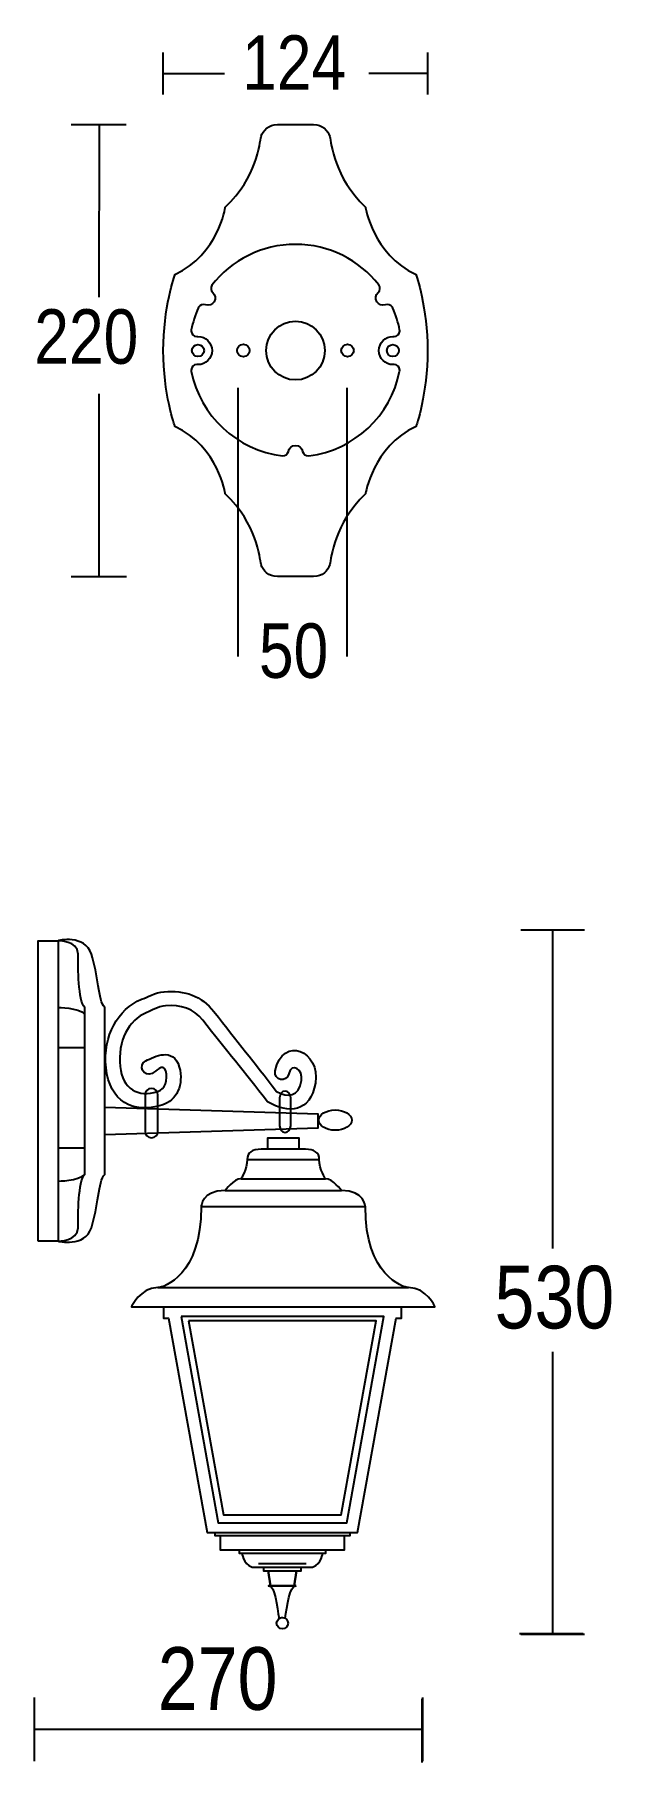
# Model space of a CAD drawing. Extents: x 3 to 75, y 0 to 217.
import ezdxf

# ---------------------------------------------------------------- set-up
doc = ezdxf.new("R2010")
doc.units = 0
doc.layers.add('LIVELLO_1', color=160, linetype='Continuous')
doc.styles.add('STD', font='txt')

# ---------------------------------------------------------------- blocks, each defined once
blk = doc.blocks.new('AI9-BLK1')
at = {"layer": 'LIVELLO_1', "color": 7}
for p, q in [((-19.89, 100.65), (-19.89, 105.95)), ((13.38, 105.95), (13.38, 100.65)), ((-19.89, 103.3), (-12.2, 103.3)), ((13.38, 103.3), (5.96, 103.3)), ((-31.46, 96.88), (-24.56, 96.88)), ((-27.97, 96.88), (-27.98, 75.17)), ((-10.47, 29.95), (-10.47, 63.76)), ((3.27, 29.95), (3.27, 63.76)), ((-27.98, 63), (-27.98, 40.02)), ((-31.46, 40.02), (-24.5, 40.02)), ((25.11, -4.41), (33.11, -4.41)), ((29.11, -4.41), (29.11, -44.51)), ((-33.13, -19.22), (-29.77, -19.22)), ((-33.13, -31.82), (-29.77, -31.82)), ((-9.33, -33.32), (-0.25, -33.32)), ((-10.1, -35.73), (0.53, -35.73)), ((-12.12, -37.21), (2.55, -37.21)), ((-15.11, -39.23), (5.54, -39.23)), ((-20.56, -49.42), (10.99, -49.42)), ((29.11, -57.48), (29.11, -93.04)), ((-13.42, -80.21), (3.61, -80.21)), ((-12.73, -80.62), (2.93, -80.62)), ((-10.35, -82.39), (0.55, -82.39)), ((-9.98, -82.81), (0.18, -82.81)), ((-7.92, -84.11), (-1.89, -84.11)), ((-7.28, -84.58), (-2.52, -84.58)), ((-6.7, -85.05), (-3.11, -85.05)), ((24.93, -92.94), (32.94, -92.94)), ((25.11, -93.03), (33.11, -93.03)), ((-36.09, -108.97), (-36.09, -100.97)), ((12.69, -109.15), (12.69, -101.14)), ((12.78, -108.97), (12.78, -100.97)), ((-36.09, -104.97), (-13.66, -104.97)), ((-22.77, -104.97), (12.79, -104.97))]:
    blk.add_line(p, q, dxfattribs=at)
for points in [[(-35.64, -43.57), (-35.64, -5.78), (-33.13, -5.78), (-33.13, -43.57)], [(-17.65, -53.06), (-13, -79), (3.19, -79), (7.85, -53.06)], [(-16.71, -53.58), (-12.31, -78.01), (2.5, -78.01), (6.89, -53.58)], [(-6.7, -85.05), (-3.11, -85.05), (-3.42, -86.92), (-6.39, -86.92)]]:
    blk.add_lwpolyline(points, close=True, dxfattribs=at)
for points in [[(-27.25, -30.14), (-0.38, -29.3), (-0.38, -27.62), (-27.25, -26.78)], [(-6.73, -32.02), (-6.73, -30.59), (-4.81, -30.59), (-2.84, -30.59), (-2.84, -32.02)]]:
    blk.add_lwpolyline(points, dxfattribs=at)
for centre, radius in [((-3.25, 68.45), 3.7), ((-15.52, 68.45), 0.758), ((-9.81, 68.45), 0.786), ((3.3, 68.45), 0.786), ((9.01, 68.45), 0.759), ((-4.9, -91.64), 0.72)]:
    blk.add_circle(centre, radius, dxfattribs=at)
blk.add_ellipse((1.75, -28.35), major_axis=(-2.07, 0), ratio=0.618156, dxfattribs=at)
for points, knots in [([(13.38, 68.45), (13.38, 73.8), (11.92, 78), (11.92, 78), (6.43, 80.58), (5.57, 86.48), (5.57, 86.48), (1.6, 90.19), (1.26, 94.56), (1.06, 95.36), (0.87, 96.15), (0.14, 96.88), (-0.99, 96.88), (-0.99, 96.88), (-5.52, 96.88), (-5.52, 96.88), (-6.64, 96.88), (-7.37, 96.15), (-7.57, 95.36), (-7.77, 94.56), (-8.1, 90.19), (-12.08, 86.48), (-12.08, 86.48), (-12.93, 80.58), (-18.43, 78), (-18.43, 78), (-19.89, 73.8), (-19.89, 68.45), (-19.89, 63.1), (-18.43, 58.9), (-18.43, 58.9), (-12.93, 56.32), (-12.08, 50.43), (-12.08, 50.43), (-8.1, 46.71), (-7.77, 42.34), (-7.57, 41.55), (-7.37, 40.75), (-6.64, 40.02), (-5.52, 40.02), (-5.52, 40.02), (-0.99, 40.02), (-0.99, 40.02), (0.14, 40.02), (0.87, 40.75), (1.06, 41.55), (1.26, 42.34), (1.6, 46.71), (5.57, 50.43), (5.57, 50.43), (6.43, 56.32), (11.92, 58.9), (11.92, 58.9), (13.38, 63.1), (13.38, 68.45)], [0, 0, 0, 0, 1, 1, 1, 2, 2, 2, 3, 3, 3, 4, 4, 4, 5, 5, 5, 6, 6, 6, 7, 7, 7, 8, 8, 8, 9, 9, 9, 10, 10, 10, 11, 11, 11, 12, 12, 12, 13, 13, 13, 14, 14, 14, 15, 15, 15, 16, 16, 16, 17, 17, 17, 18, 18, 18, 18]), ([(-3.25, 56.52), (-3.71, 56.52), (-4.08, 56.19), (-4.15, 55.75), (-4.23, 55.43), (-4.52, 55.2), (-4.87, 55.2), (-10.66, 55.92), (-15.25, 60.26), (-16.36, 65.85), (-16.37, 65.9), (-16.37, 65.95), (-16.37, 65.99), (-16.37, 66.38), (-16.06, 66.69), (-15.68, 66.69), (-15.68, 66.69), (-15.52, 66.68), (-15.52, 66.68), (-14.54, 66.68), (-13.75, 67.48), (-13.75, 68.45), (-13.75, 69.43), (-14.54, 70.22), (-15.52, 70.22), (-15.57, 70.22), (-15.63, 70.22), (-15.68, 70.21), (-16.06, 70.21), (-16.37, 70.53), (-16.37, 70.91), (-16.37, 70.96), (-16.37, 71), (-16.36, 71.05), (-16.17, 72.01), (-15.88, 72.93), (-15.5, 73.8), (-15.5, 73.8), (-15.45, 73.89), (-15.45, 73.89), (-15.26, 74.2), (-14.9, 74.32), (-14.57, 74.21), (-14.16, 74.06), (-13.71, 74.22), (-13.48, 74.6), (-13.25, 74.99), (-13.34, 75.48), (-13.67, 75.76), (-13.91, 76), (-13.96, 76.37), (-13.78, 76.66), (-11.29, 79.83), (-7.5, 81.81), (-3.25, 81.81), (1, 81.81), (4.78, 79.83), (7.23, 76.73), (7.46, 76.37), (7.4, 76), (7.17, 75.76), (6.83, 75.48), (6.74, 74.99), (6.97, 74.6), (7.2, 74.22), (7.66, 74.07), (8.06, 74.21), (8.39, 74.32), (8.76, 74.2), (8.94, 73.89), (8.94, 73.89), (8.99, 73.8), (8.99, 73.8), (9.37, 72.93), (9.67, 72.01), (9.85, 71.05), (9.86, 71), (9.87, 70.96), (9.87, 70.91), (9.87, 70.53), (9.55, 70.21), (9.17, 70.21), (9.12, 70.22), (9.07, 70.22), (9.01, 70.22), (8.04, 70.22), (7.25, 69.43), (7.25, 68.45), (7.25, 67.48), (8.04, 66.68), (9.01, 66.68), (9.01, 66.68), (9.17, 66.69), (9.17, 66.69), (9.55, 66.69), (9.87, 66.38), (9.87, 65.99), (9.87, 65.95), (9.86, 65.9), (9.85, 65.85), (8.75, 60.26), (4.16, 55.92), (-1.56, 55.2), (-1.98, 55.2), (-2.27, 55.43), (-2.35, 55.75), (-2.42, 56.19), (-2.8, 56.52), (-3.25, 56.52)], [0, 0, 0, 0, 1, 1, 1, 2, 2, 2, 3, 3, 3, 4, 4, 4, 5, 5, 5, 6, 6, 6, 7, 7, 7, 8, 8, 8, 9, 9, 9, 10, 10, 10, 11, 11, 11, 12, 12, 12, 13, 13, 13, 14, 14, 14, 15, 15, 15, 16, 16, 16, 17, 17, 17, 18, 18, 18, 19, 19, 19, 20, 20, 20, 21, 21, 21, 22, 22, 22, 23, 23, 23, 24, 24, 24, 25, 25, 25, 26, 26, 26, 27, 27, 27, 28, 28, 28, 29, 29, 29, 30, 30, 30, 31, 31, 31, 32, 32, 32, 33, 33, 33, 34, 34, 34, 35, 35, 35, 36, 36, 36, 36]), ([(-33.13, -43.57), (-33.13, -43.57), (-29.77, -44.41), (-28.93, -41.89), (-28.09, -39.37), (-28.09, -36.02), (-27.25, -35.18), (-27.25, -35.18), (-27.25, -23.42), (-27.25, -23.42), (-27.25, -23.42), (-27.25, -14.18), (-27.25, -14.18), (-28.09, -13.34), (-28.09, -9.98), (-28.93, -7.46), (-29.77, -4.94), (-33.13, -5.78), (-33.13, -5.78)], [0, 0, 0, 0, 1, 1, 1, 2, 2, 2, 3, 3, 3, 4, 4, 4, 5, 5, 5, 6, 6, 6, 6]), ([(-33.13, -43.57), (-33.13, -43.57), (-30.61, -43.57), (-30.61, -41.89), (-30.61, -40.21), (-30.61, -36.02), (-29.77, -35.18), (-29.77, -35.18), (-29.77, -25.94), (-29.77, -25.94), (-29.77, -25.94), (-29.77, -14.18), (-29.77, -14.18), (-30.61, -13.34), (-30.61, -9.14), (-30.61, -7.46), (-30.61, -5.78), (-33.13, -5.78), (-33.13, -5.78)], [0, 0, 0, 0, 1, 1, 1, 2, 2, 2, 3, 3, 3, 4, 4, 4, 5, 5, 5, 6, 6, 6, 6]), ([(-4.08, -22.54), (-3.74, -21), (-2.27, -22.03), (-2.49, -23.38), (-2.86, -25.42), (-4.17, -25.57), (-5.64, -24.73), (-8.6, -20.88), (-10.47, -18.62), (-13.51, -14.69), (-15.03, -12.74), (-17.22, -11.96), (-19.77, -12.21), (-20.89, -12.29), (-21.96, -12.91), (-22.61, -13.15), (-25.6, -14.4), (-27.51, -17.7), (-27.09, -21.77), (-26.65, -26.03), (-23.72, -27.61), (-20.09, -26.46), (-18.16, -25.88), (-17.29, -23.89), (-17.87, -21.67), (-18.62, -19.11), (-21.02, -20.35), (-22.09, -20.89), (-23.15, -21.42), (-22.35, -23.01), (-21.29, -22.48), (-20.86, -22.26), (-19.89, -21.12), (-19.58, -22.14), (-19.28, -23.32), (-19.59, -24.45), (-20.62, -24.76), (-23.06, -25.53), (-25.02, -24.45), (-25.32, -21.59), (-25.65, -18.41), (-24.29, -15.79), (-21.96, -14.81), (-21.42, -14.61), (-20.56, -14.04), (-19.61, -13.98), (-17.71, -13.79), (-16.05, -14.33), (-14.91, -15.79), (-11.87, -19.71), (-9.74, -22.19), (-6.78, -26.04), (-4.1, -27.58), (-1.41, -27.42), (-0.74, -23.69), (-0.08, -19.69), (-4.82, -17.61), (-5.82, -22.16), (-6.07, -23.32), (-4.34, -23.7), (-4.08, -22.54)], [0, 0, 0, 0, 1, 1, 1, 2, 2, 2, 3, 3, 3, 4, 4, 4, 5, 5, 5, 6, 6, 6, 7, 7, 7, 8, 8, 8, 9, 9, 9, 10, 10, 10, 11, 11, 11, 12, 12, 12, 13, 13, 13, 14, 14, 14, 15, 15, 15, 16, 16, 16, 17, 17, 17, 18, 18, 18, 19, 19, 19, 20, 20, 20, 20]), ([(-21.37, -24.36), (-21.37, -24.36), (-21.37, -24.36), (-21.37, -24.36), (-20.92, -24.36), (-20.56, -24.74), (-20.56, -25.2), (-20.56, -25.2), (-20.56, -29.73), (-20.56, -29.73), (-20.56, -30.19), (-20.92, -30.57), (-21.37, -30.57), (-21.82, -30.57), (-22.18, -30.19), (-22.18, -29.73), (-22.18, -29.73), (-22.18, -25.2), (-22.18, -25.2), (-22.18, -24.74), (-21.82, -24.36), (-21.37, -24.36)], [0, 0, 0, 0, 1, 1, 1, 2, 2, 2, 3, 3, 3, 4, 4, 4, 5, 5, 5, 6, 6, 6, 7, 7, 7, 7]), ([(-4.55, -24.7), (-4.55, -24.7), (-4.55, -24.7), (-4.55, -24.7), (-4.17, -24.7), (-3.85, -25.07), (-3.85, -25.54), (-3.85, -25.54), (-3.85, -29.05), (-3.85, -29.05), (-3.85, -29.51), (-4.17, -29.89), (-4.55, -29.89), (-4.94, -29.89), (-5.25, -29.51), (-5.25, -29.05), (-5.25, -29.05), (-5.25, -25.54), (-5.25, -25.54), (-5.25, -25.07), (-4.94, -24.7), (-4.55, -24.7)], [0, 0, 0, 0, 1, 1, 1, 2, 2, 2, 3, 3, 3, 4, 4, 4, 5, 5, 5, 6, 6, 6, 7, 7, 7, 7]), ([(-4.55, -24.7), (-4.55, -24.7), (-4.55, -24.7), (-4.55, -24.7), (-4.17, -24.7), (-3.85, -25.07), (-3.85, -25.54), (-3.85, -25.54), (-3.85, -29.05), (-3.85, -29.05), (-3.85, -29.51), (-4.17, -29.89), (-4.55, -29.89), (-4.94, -29.89), (-5.25, -29.51), (-5.25, -29.05), (-5.25, -29.05), (-5.25, -25.54), (-5.25, -25.54), (-5.25, -25.07), (-4.94, -24.7), (-4.55, -24.7)], [0, 0, 0, 0, 1, 1, 1, 2, 2, 2, 3, 3, 3, 4, 4, 4, 5, 5, 5, 6, 6, 6, 7, 7, 7, 7]), ([(-4.79, -51.83), (-4.79, -51.83), (-23.88, -51.83), (-23.88, -51.83), (-23.88, -51.83), (-22.83, -49.42), (-20.56, -49.42), (-19.84, -49.42), (-15.11, -47.86), (-15.11, -39.23), (-15.11, -39.23), (-15.04, -37.21), (-12.12, -37.21), (-12.12, -37.21), (-11.01, -35.73), (-10.1, -35.73), (-10.1, -35.73), (-9.33, -34.56), (-9.33, -33.32), (-9.33, -32.41), (-8.66, -32.02), (-7.57, -32.02), (-7.57, -32.02), (-4.79, -32.02), (-4.79, -32.02), (-4.79, -32.02), (-2, -32.02), (-2, -32.02), (-0.91, -32.02), (-0.25, -32.41), (-0.25, -33.32), (-0.25, -34.56), (0.53, -35.73), (0.53, -35.73), (1.44, -35.73), (2.55, -37.21), (2.55, -37.21), (5.48, -37.21), (5.54, -39.23), (5.54, -39.23), (5.54, -47.86), (10.28, -49.42), (10.99, -49.42), (13.27, -49.42), (14.3, -51.83), (14.3, -51.83), (14.3, -51.83), (-4.79, -51.83), (-4.79, -51.83)], [0, 0, 0, 0, 1, 1, 1, 2, 2, 2, 3, 3, 3, 4, 4, 4, 5, 5, 5, 6, 6, 6, 7, 7, 7, 8, 8, 8, 9, 9, 9, 10, 10, 10, 11, 11, 11, 12, 12, 12, 13, 13, 13, 14, 14, 14, 15, 15, 15, 16, 16, 16, 16]), ([(-19.88, -51.91), (-19.88, -51.91), (-19.88, -53.27), (-19.88, -53.27), (-19.88, -53.27), (-19.24, -53.27), (-19.24, -53.27), (-19.24, -53.27), (-14.38, -80.21), (-14.38, -80.21), (-14.38, -80.21), (-13.42, -80.21), (-13.42, -80.21), (-13.42, -80.21), (-13.42, -80.62), (-13.42, -80.62), (-13.42, -80.62), (-12.73, -80.62), (-12.73, -80.62), (-12.73, -80.62), (-12.73, -82.39), (-12.73, -82.39), (-12.73, -82.39), (-10.35, -82.39), (-10.35, -82.39), (-10.35, -82.39), (-10.35, -82.81), (-10.35, -82.81), (-10.35, -82.81), (-9.98, -82.81), (-9.98, -82.81), (-9.98, -82.81), (-9.88, -84.11), (-8.72, -84.58), (-8.72, -84.58), (-7.28, -84.58), (-7.28, -84.58), (-7.28, -84.58), (-7.28, -85.05), (-7.28, -85.05), (-7.28, -85.05), (-6.7, -85.05), (-6.7, -85.05), (-6.7, -85.05), (-6.39, -86.92), (-6.39, -86.92), (-6.39, -86.92), (-3.42, -86.92), (-3.42, -86.92), (-3.42, -86.92), (-3.11, -85.05), (-3.11, -85.05), (-3.11, -85.05), (-2.52, -85.05), (-2.52, -85.05), (-2.52, -85.05), (-2.52, -84.58), (-2.52, -84.58), (-2.52, -84.58), (-1.09, -84.58), (-1.09, -84.58), (0.07, -84.11), (0.18, -82.81), (0.18, -82.81), (0.18, -82.81), (0.55, -82.81), (0.55, -82.81), (0.55, -82.81), (0.55, -82.39), (0.55, -82.39), (0.55, -82.39), (2.93, -82.39), (2.93, -82.39), (2.93, -82.39), (2.93, -80.62), (2.93, -80.62), (2.93, -80.62), (3.61, -80.62), (3.61, -80.62), (3.61, -80.62), (3.61, -80.21), (3.61, -80.21), (3.61, -80.21), (4.57, -80.21), (4.57, -80.21), (4.57, -80.21), (9.43, -53.27), (9.43, -53.27), (9.43, -53.27), (10.07, -53.27), (10.07, -53.27), (10.07, -53.27), (10.07, -51.91), (10.07, -51.91)], [0, 0, 0, 0, 1, 1, 1, 2, 2, 2, 3, 3, 3, 4, 4, 4, 5, 5, 5, 6, 6, 6, 7, 7, 7, 8, 8, 8, 9, 9, 9, 10, 10, 10, 11, 11, 11, 12, 12, 12, 13, 13, 13, 14, 14, 14, 15, 15, 15, 16, 16, 16, 17, 17, 17, 18, 18, 18, 19, 19, 19, 20, 20, 20, 21, 21, 21, 22, 22, 22, 23, 23, 23, 24, 24, 24, 25, 25, 25, 26, 26, 26, 27, 27, 27, 28, 28, 28, 29, 29, 29, 30, 30, 30, 31, 31, 31, 31]), ([(-3.15, -86.92), (-4.01, -86.92), (-4.31, -89.47), (-4.56, -91.01), (-4.66, -90.96), (-4.78, -90.92), (-4.9, -90.92), (-5.06, -90.92), (-5.21, -90.97), (-5.32, -91.06), (-5.59, -89.52), (-5.79, -86.92), (-6.65, -86.92), (-6.65, -86.92), (-3.15, -86.92), (-3.15, -86.92)], [0, 0, 0, 0, 1, 1, 1, 2, 2, 2, 3, 3, 3, 4, 4, 4, 5, 5, 5, 5])]:
    blk.add_open_spline(points, degree=3, knots=knots, dxfattribs=at)
for points in [[(-33.13, -14.18), (-33.13, -14.18), (-30.61, -14.18), (-29.77, -15.02)], [(-33.13, -36.02), (-33.13, -36.02), (-30.61, -36.02), (-29.77, -35.18)]]:
    blk.add_open_spline(points, degree=3, dxfattribs=at)
at = {"layer": 'LIVELLO_1', "color": 7, "attachment_point": 1, "style": 'STD'}
for s, insert, char_height in [('\\fArial Narrow|b0|i0;\\H6.8492;\\C7;124', (-9.97, 108.1), 6.8492), ('\\fArial Narrow|b0|i0;\\H6.8492;\\C7;220', (-36.12, 73.64), 6.8492), ('\\fArial Narrow|b0|i0;\\H6.8492;\\C7;50', (-7.85, 34.13), 6.8492), ('\\fArial Narrow|b0|i0;\\H7.8820;\\C7;530', (21.8, -46.67), 7.882), ('\\fArial Narrow|b0|i0;\\H7.8820;\\C7;270', (-20.58, -94.65), 7.882)]:
    blk.add_mtext(s, dxfattribs=dict(at, insert=insert, char_height=char_height))

msp = doc.modelspace()

# ---------------------------------------------------------------- block references
at = {"layer": 'LIVELLO_1', "color": 7}
msp.add_blockref('AI9-BLK1', (38.807709, 109.145965), dxfattribs=at)

doc.saveas('drawing.dxf')
